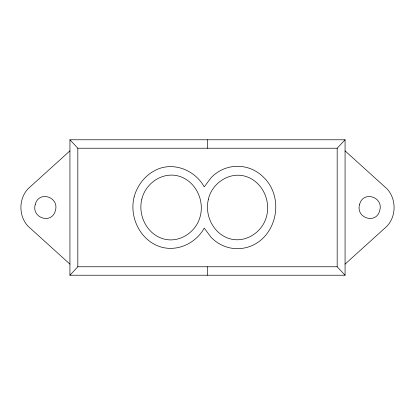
<?xml version="1.0" encoding="UTF-8"?>
<svg xmlns="http://www.w3.org/2000/svg" width="415" height="415" viewBox="0 0 415 415"><rect width="100%" height="100%" fill="white"/><g stroke="black" fill="none" stroke-linecap="round" stroke-linejoin="round"><path stroke-width="0.62" d="M69.933 275.223L77.823 266.772L77.823 148.228L69.933 139.777L345.067 139.777L345.067 275.223L69.933 275.223L69.933 139.777M345.067 275.223L337.177 266.772L337.177 148.228L345.067 139.777M69.933 150.873L27.95 188.867C18.561 199.044 18.561 215.956 27.95 226.134L69.933 264.127M345.067 264.127L387.05 226.134C396.439 215.956 396.439 199.044 387.05 188.867L345.067 150.873M77.823 148.228L337.177 148.228M77.823 266.772L337.177 266.772M207.5 139.777L207.5 148.228M207.5 266.772L207.5 275.223M208.351 199.506C204.476 215.593 213.466 233.941 229.728 238.724C245.867 243.449 262.986 231.824 266.679 215.867C270.798 199.724 261.694 181.09 245.343 176.276C229.204 171.551 212.091 183.176 208.397 199.133L208.351 199.506M35.234 204.6C31.286 218.176 52.083 224.728 55.449 210.4C59.397 196.824 38.6 190.272 35.234 204.6M134.149 196.897C128.93 217.356 140.467 240.975 161.191 247.081C177.9 251.822 196.01 243.071 204.232 228.1L210.955 237.136A36.489 36.489 0 0 0 237.536 248.704C272.78 248.082 287.808 202.868 264.728 178.367L264.116 177.864A36.489 36.489 0 0 0 237.536 166.296A36.489 36.489 0 0 0 210.955 177.864L204.232 186.9C196.01 171.929 177.9 163.178 161.191 167.919C147.797 172.054 137.723 183.477 134.149 196.897M141.847 199.107C137.713 215.302 146.848 234.003 163.256 238.833C179.451 243.574 196.627 231.912 200.331 215.893C204.465 199.698 195.335 180.997 178.927 176.168C162.732 171.426 145.556 183.088 141.847 199.107M359.551 204.6C355.603 218.176 376.4 224.728 379.767 210.4C383.714 196.824 362.918 190.272 359.551 204.6"/></g></svg>
